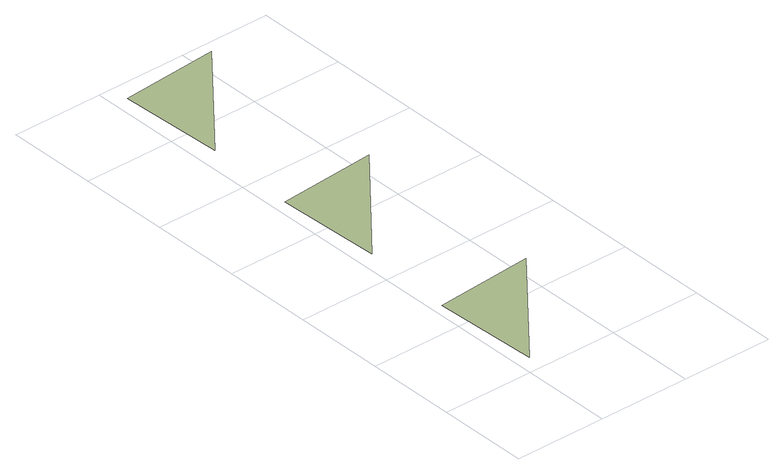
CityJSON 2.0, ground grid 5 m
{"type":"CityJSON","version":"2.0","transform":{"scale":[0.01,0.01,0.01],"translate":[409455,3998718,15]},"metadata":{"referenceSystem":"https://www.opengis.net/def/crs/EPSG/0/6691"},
"CityObjects":{
"terrain1":{"type":"TINRelief","attributes":{"name":"54391759","lod":1},"geometry":[{"type":"CompositeSurface","lod":"1","boundaries":[[[0,1,2]],[[3,4,5]],[[6,7,8]]]}]}
},
"vertices":[
[80,2898,50],[74,2281,80],[580,2893,90],[69,1788,50],[62,1172,80],[569,1783,90],[57,679,50],[51,63,80],[557,674,90]
]}
